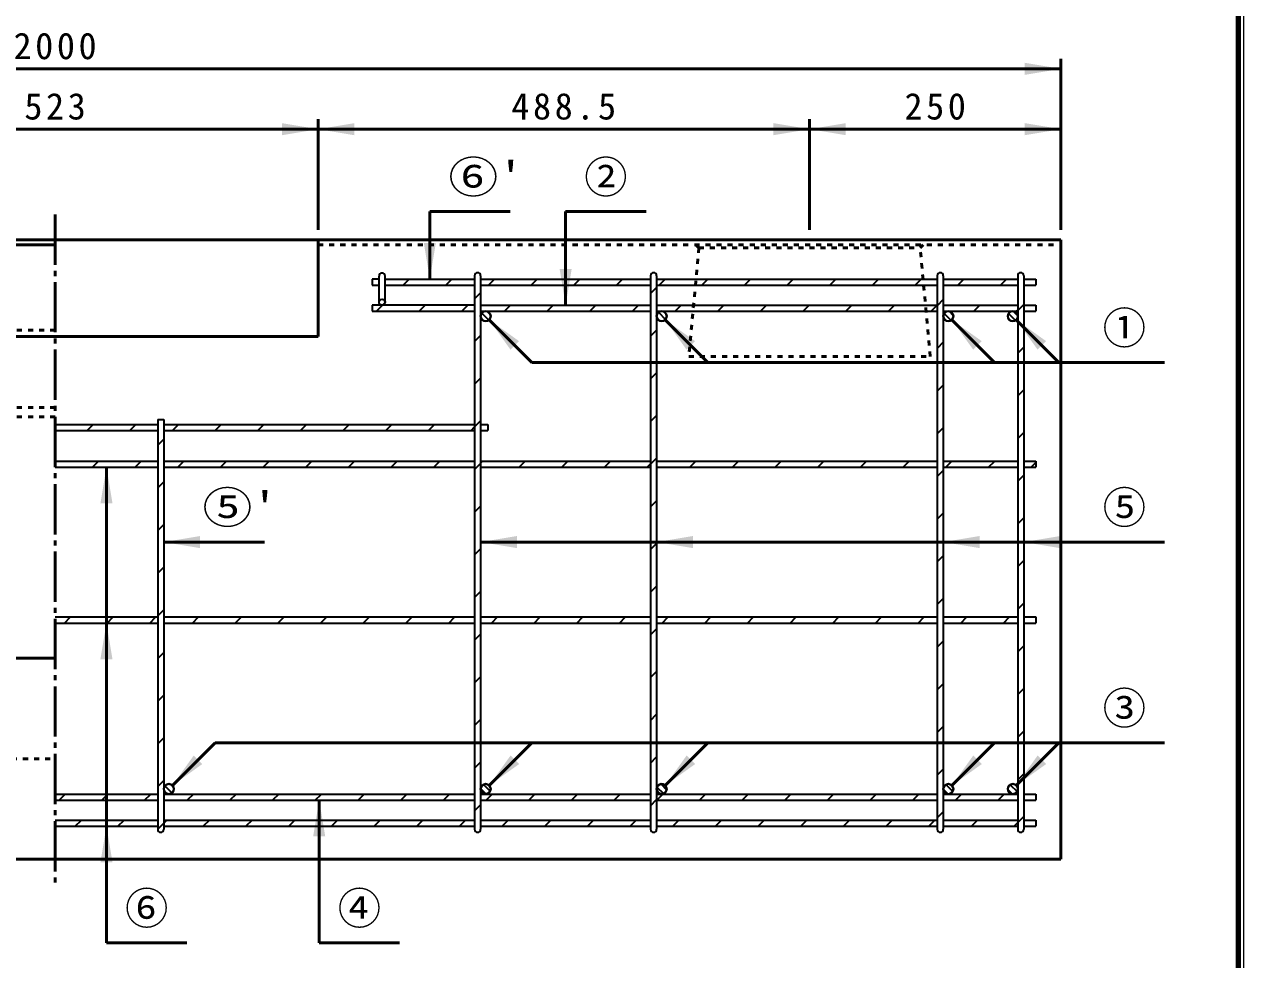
# Model space of a CAD drawing. Units: millimetres, scale not verified. Extents: x 100 to 4105, y 100 to 2870.
# Drawn here: x 2893 to 4105, y 838 to 1767 of the extents above; entities that cross this region are included whole.
import ezdxf
from ezdxf.enums import TextEntityAlignment as Align

# ---------------------------------------------------------------- set-up
doc = ezdxf.new("R2010")
doc.units = ezdxf.units.MM
doc.header["$LTSCALE"] = 5
doc.linetypes.add('USER1', pattern=[2.2, 1, -1.2])
doc.linetypes.add('USER2', pattern=[13.4, 10, -1.2, 1, -1.2])
doc.layers.add('V-nasSTD', color=7, linetype='Continuous', lineweight=50)
doc.styles.add('ＭＳ ゴシック', font='')
doc.styles.get('ＭＳ ゴシック').set_extended_font_data('MS Gothic')

msp = doc.modelspace()

# ---------------------------------------------------------------- hatches: boundary and pattern name
at = {"layer": 'V-nasSTD'}
for points in [[(3887.432, 1717.283), (3923.432, 1723.283), (3887.432, 1729.283)], [(3148.932, 1657.283), (3184.932, 1663.283), (3148.932, 1669.283)], [(3220.932, 1669.283), (3184.932, 1663.283), (3220.932, 1657.283)], [(3637.432, 1657.283), (3673.432, 1663.283), (3637.432, 1669.283)], [(3709.432, 1669.283), (3673.432, 1663.283), (3709.432, 1657.283)], [(3887.432, 1657.283), (3923.432, 1663.283), (3887.432, 1669.283)], [(3301.932, 1550.236), (3295.932, 1514.236), (3289.932, 1550.236)], [(3436.932, 1524.236), (3430.932, 1488.236), (3424.932, 1524.236)], [(3376.181, 1444.002), (3354.968, 1473.7), (3384.666, 1452.487)], [(3551.181, 1444.002), (3529.968, 1473.7), (3559.666, 1452.487)], [(3836.181, 1444.002), (3814.968, 1473.7), (3844.666, 1452.487)], [(3900.181, 1444.002), (3878.968, 1473.7), (3908.666, 1452.487)], [(2980.432, 1291.236), (2974.432, 1327.236), (2968.432, 1291.236)], [(3067.432, 1258.736), (3031.432, 1252.736), (3067.432, 1246.736)], [(3382.432, 1258.736), (3346.432, 1252.736), (3382.432, 1246.736)], [(3557.432, 1258.736), (3521.432, 1252.736), (3557.432, 1246.736)], [(3842.432, 1258.736), (3806.432, 1252.736), (3842.432, 1246.736)], [(3922.432, 1258.736), (3886.432, 1252.736), (3922.432, 1246.736)], [(2980.432, 1136.236), (2974.432, 1172.236), (2968.432, 1136.236)], [(3061.181, 1040.47), (3039.968, 1010.771), (3069.666, 1031.985)], [(3376.181, 1040.47), (3354.968, 1010.771), (3384.666, 1031.985)], [(3551.181, 1040.47), (3529.968, 1010.771), (3559.666, 1031.985)], [(3836.181, 1040.47), (3814.968, 1010.771), (3844.666, 1031.985)], [(3900.181, 1040.47), (3878.968, 1010.771), (3908.666, 1031.985)], [(3191.932, 960.236), (3185.932, 996.236), (3179.932, 960.236)], [(2980.432, 934.236), (2974.432, 970.236), (2968.432, 934.236)]]:
    msp.add_hatch(color=256, dxfattribs=at).paths.add_polyline_path(points)

# ---------------------------------------------------------------- linework, layer by layer
at = {"layer": 'V-nasSTD', "lineweight": 100}
msp.add_line((4100, 105), (4100, 2865), dxfattribs=at)
at = {"layer": 'V-nasSTD'}
for p, q in [((1923.432, 1723.283), (3923.432, 1723.283)), ((3923.432, 1563.283), (3923.432, 1733.283)), ((3184.932, 1563.283), (3184.932, 1673.283)), ((3673.432, 1563.283), (3673.432, 1673.283)), ((2661.932, 1663.283), (3184.932, 1663.283)), ((3184.932, 1663.283), (3673.432, 1663.283)), ((3673.432, 1663.283), (3923.432, 1663.283)), ((3295.932, 1581.283), (3375.932, 1581.283)), ((3295.932, 1581.283), (3295.932, 1514.236)), ((3430.932, 1581.283), (3510.932, 1581.283)), ((3430.932, 1581.283), (3430.932, 1488.236)), ((2661.932, 1553.283), (3184.932, 1553.283)), ((3184.932, 1553.283), (3184.932, 1457.283)), ((3184.932, 1553.283), (3923.432, 1553.283)), ((3923.432, 1553.283), (3923.432, 937.283)), ((2661.932, 1548.283), (2923.432, 1548.283)), ((3397.394, 1431.274), (3354.968, 1473.7)), ((3572.394, 1431.274), (3529.968, 1473.7)), ((3857.394, 1431.274), (3814.968, 1473.7)), ((3921.394, 1431.274), (3878.968, 1473.7)), ((3184.932, 1457.283), (2661.932, 1457.283)), ((4026.432, 1431.274), (3397.394, 1431.274)), ((2974.432, 854.236), (2974.432, 1327.236)), ((3031.432, 1252.736), (3131.432, 1252.736)), ((4026.432, 1252.736), (3346.432, 1252.736)), ((2043.432, 1137.283), (2923.432, 1137.283)), ((3082.394, 1053.198), (3039.968, 1010.771)), ((4026.432, 1053.198), (3082.394, 1053.198)), ((3397.394, 1053.198), (3354.968, 1010.771)), ((3572.394, 1053.198), (3529.968, 1010.771)), ((3857.394, 1053.198), (3814.968, 1010.771)), ((3921.394, 1053.198), (3878.968, 1010.771)), ((3185.932, 854.236), (3185.932, 996.236)), ((1923.432, 937.283), (3923.432, 937.283)), ((2974.432, 854.236), (3054.432, 854.236)), ((3185.932, 854.236), (3265.932, 854.236))]:
    msp.add_line(p, q, dxfattribs=at)
at = {"layer": 'V-nasSTD', "linetype": 'USER2'}
msp.add_line((2923.432, 1578.283), (2923.432, 912.283), dxfattribs=at)
at = {"layer": 'V-nasSTD', "linetype": 'USER1'}
for p, q in [((3184.932, 1548.283), (3923.432, 1548.283)), ((3563.432, 1545.283), (3553.432, 1437.283)), ((3563.432, 1545.283), (3560.432, 1548.283)), ((3563.432, 1545.283), (3783.432, 1545.283)), ((3783.432, 1545.283), (3786.432, 1548.283)), ((3793.432, 1437.283), (3783.432, 1545.283)), ((2923.432, 1463.283), (2667.932, 1463.283)), ((3553.432, 1437.283), (3793.432, 1437.283)), ((2923.432, 1386.564), (2675.119, 1386.564)), ((2923.432, 1377.283), (1923.432, 1377.283)), ((1923.432, 1037.283), (2923.432, 1037.283))]:
    msp.add_line(p, q, dxfattribs=at)
at = {"layer": 'V-nasSTD', "lineweight": 35}
for p, q in [((3245.432, 1491.236), (3245.432, 1517.19)), ((3251.432, 1491.236), (3251.432, 1517.19)), ((3340.432, 1517.588), (3340.432, 967.188)), ((3346.432, 1517.588), (3346.432, 967.188)), ((3515.432, 1517.588), (3515.432, 967.188)), ((3521.432, 1517.588), (3521.432, 967.188)), ((3800.432, 1517.588), (3800.432, 967.188)), ((3806.432, 1517.588), (3806.432, 967.188)), ((3880.432, 1517.588), (3880.432, 967.188)), ((3886.432, 1517.588), (3886.432, 967.188)), ((3238.432, 1514.236), (3238.432, 1508.236)), ((3245.432, 1514.236), (3238.432, 1514.236)), ((3238.432, 1508.236), (3245.432, 1508.236)), ((3251.432, 1514.236), (3340.432, 1514.236)), ((3251.432, 1508.236), (3340.432, 1508.236)), ((3269.318, 1508.236), (3275.318, 1514.236)), ((3311.744, 1508.236), (3317.744, 1514.236)), ((3346.432, 1514.236), (3515.432, 1514.236)), ((3346.432, 1508.236), (3515.432, 1508.236)), ((3354.17, 1508.236), (3360.17, 1514.236)), ((3396.597, 1508.236), (3402.597, 1514.236)), ((3439.023, 1508.236), (3445.023, 1514.236)), ((3481.45, 1508.236), (3487.45, 1514.236)), ((3521.432, 1505.746), (3515.432, 1499.746)), ((3521.432, 1514.236), (3800.432, 1514.236)), ((3521.432, 1508.236), (3800.432, 1508.236)), ((3529.876, 1514.236), (3523.876, 1508.236)), ((3572.302, 1514.236), (3566.302, 1508.236)), ((3614.729, 1514.236), (3608.729, 1508.236)), ((3657.155, 1514.236), (3651.155, 1508.236)), ((3693.582, 1508.236), (3699.582, 1514.236)), ((3736.008, 1508.236), (3742.008, 1514.236)), ((3778.434, 1508.236), (3784.434, 1514.236)), ((3806.432, 1514.236), (3880.432, 1514.236)), ((3806.432, 1508.236), (3880.432, 1508.236)), ((3820.861, 1508.236), (3826.861, 1514.236)), ((3863.287, 1508.236), (3869.287, 1514.236)), ((3886.432, 1514.236), (3898.432, 1514.236)), ((3886.432, 1508.236), (3898.432, 1508.236)), ((3898.432, 1514.236), (3898.432, 1508.236)), ((3346.432, 1500.452), (3340.432, 1494.452)), ((3806.432, 1493.762), (3800.432, 1487.762)), ((3340.432, 1488.236), (3238.432, 1488.236)), ((3238.432, 1488.236), (3238.432, 1482.236)), ((3238.432, 1482.236), (3340.432, 1482.236)), ((3248.818, 1488.236), (3242.818, 1482.236)), ((3251.403, 1490.822), (3248.846, 1488.265)), ((3285.244, 1482.236), (3291.244, 1488.236)), ((3327.67, 1482.236), (3333.67, 1488.236)), ((3346.432, 1488.236), (3515.432, 1488.236)), ((3346.432, 1482.236), (3515.432, 1482.236)), ((3347.48, 1480.299), (3354.495, 1473.284)), ((3352.808, 1482.043), (3356.239, 1478.612)), ((3370.097, 1482.236), (3376.097, 1488.236)), ((3412.523, 1482.236), (3418.523, 1488.236)), ((3454.95, 1482.236), (3460.95, 1488.236)), ((3497.376, 1482.236), (3503.376, 1488.236)), ((3521.432, 1488.236), (3800.432, 1488.236)), ((3521.432, 1482.236), (3800.432, 1482.236)), ((3523.369, 1481.187), (3530.384, 1474.172)), ((3539.802, 1482.236), (3545.802, 1488.236)), ((3588.229, 1488.236), (3582.229, 1482.236)), ((3630.655, 1488.236), (3624.655, 1482.236)), ((3667.082, 1482.236), (3673.082, 1488.236)), ((3709.508, 1482.236), (3715.508, 1488.236)), ((3751.934, 1482.236), (3757.934, 1488.236)), ((3794.361, 1482.236), (3800.361, 1488.236)), ((3806.432, 1488.236), (3880.432, 1488.236)), ((3806.432, 1482.236), (3880.432, 1482.236)), ((3807.319, 1480.079), (3814.276, 1473.123)), ((3812.312, 1482.158), (3816.354, 1478.116)), ((3836.787, 1482.236), (3842.787, 1488.236)), ((3871.177, 1479.862), (3878.058, 1472.981)), ((3875.895, 1482.214), (3880.411, 1477.699)), ((3879.214, 1482.236), (3880.432, 1483.454)), ((3886.432, 1488.909), (3880.432, 1482.909)), ((3886.432, 1488.236), (3898.432, 1488.236)), ((3886.432, 1482.236), (3898.432, 1482.236)), ((3898.432, 1488.236), (3898.432, 1482.236)), ((3521.625, 1475.86), (3525.056, 1472.429)), ((3346.432, 1458.026), (3340.432, 1452.026)), ((3521.432, 1463.32), (3515.432, 1457.32)), ((3806.432, 1451.335), (3800.432, 1445.335)), ((3886.432, 1446.482), (3880.432, 1440.482)), ((3521.432, 1420.894), (3515.432, 1414.894)), ((3346.432, 1415.599), (3340.432, 1409.599)), ((3806.432, 1408.909), (3800.432, 1402.909)), ((3886.432, 1404.056), (3880.432, 1398.056)), ((3025.432, 1374.69), (3025.432, 967.188)), ((3025.432, 1374.69), (3031.432, 1374.69)), ((3031.432, 1374.69), (3031.432, 967.188)), ((3346.432, 1373.173), (3340.432, 1367.173)), ((3521.432, 1378.467), (3515.432, 1372.467)), ((2923.432, 1369.69), (3025.432, 1369.69)), ((2923.432, 1363.69), (3025.432, 1363.69)), ((2955.112, 1363.69), (2961.112, 1369.69)), ((2997.538, 1363.69), (3003.538, 1369.69)), ((3031.432, 1369.69), (3340.432, 1369.69)), ((3031.432, 1363.69), (3340.432, 1363.69)), ((3045.965, 1369.69), (3039.965, 1363.69)), ((3082.391, 1363.69), (3088.391, 1369.69)), ((3124.818, 1363.69), (3130.818, 1369.69)), ((3167.244, 1363.69), (3173.244, 1369.69)), ((3209.67, 1363.69), (3215.67, 1369.69)), ((3252.097, 1363.69), (3258.097, 1369.69)), ((3294.523, 1363.69), (3300.523, 1369.69)), ((3336.95, 1363.69), (3340.432, 1367.173)), ((3346.432, 1369.69), (3353.432, 1369.69)), ((3346.432, 1363.69), (3353.432, 1363.69)), ((3353.432, 1369.69), (3353.432, 1363.69)), ((3806.432, 1366.482), (3800.432, 1360.482)), ((3886.432, 1361.629), (3880.432, 1355.629)), ((3031.432, 1355.158), (3025.432, 1349.158)), ((3521.432, 1336.041), (3515.432, 1330.041)), ((2923.432, 1333.236), (3025.432, 1333.236)), ((2923.432, 1332.556), (2924.112, 1333.236)), ((2923.432, 1327.236), (3025.432, 1327.236)), ((2960.538, 1327.236), (2966.538, 1333.236)), ((3002.965, 1327.236), (3008.965, 1333.236)), ((3031.432, 1333.236), (3340.432, 1333.236)), ((3031.432, 1327.236), (3340.432, 1327.236)), ((3045.391, 1327.236), (3051.391, 1333.236)), ((3087.818, 1327.236), (3093.818, 1333.236)), ((3130.244, 1327.236), (3136.244, 1333.236)), ((3172.67, 1327.236), (3178.67, 1333.236)), ((3215.097, 1327.236), (3221.097, 1333.236)), ((3257.523, 1327.236), (3263.523, 1333.236)), ((3299.95, 1327.236), (3305.95, 1333.236)), ((3346.432, 1330.746), (3340.432, 1324.746)), ((3346.432, 1333.236), (3515.432, 1333.236)), ((3348.376, 1333.236), (3346.432, 1331.292)), ((3346.432, 1327.236), (3515.432, 1327.236)), ((3384.802, 1327.236), (3390.802, 1333.236)), ((3427.229, 1327.236), (3433.229, 1333.236)), ((3469.655, 1327.236), (3475.655, 1333.236)), ((3512.082, 1327.236), (3515.432, 1330.586)), ((3521.432, 1333.236), (3800.432, 1333.236)), ((3521.432, 1327.236), (3800.432, 1327.236)), ((3560.508, 1333.236), (3554.508, 1327.236)), ((3596.934, 1327.236), (3602.934, 1333.236)), ((3639.361, 1327.236), (3645.361, 1333.236)), ((3681.787, 1327.236), (3687.787, 1333.236)), ((3724.214, 1327.236), (3730.214, 1333.236)), ((3766.64, 1327.236), (3772.64, 1333.236)), ((3806.432, 1324.056), (3800.432, 1318.056)), ((3806.432, 1333.236), (3880.432, 1333.236)), ((3806.432, 1327.236), (3880.432, 1327.236)), ((3809.066, 1327.236), (3815.066, 1333.236)), ((3851.493, 1327.236), (3857.493, 1333.236)), ((3886.432, 1333.236), (3898.432, 1333.236)), ((3886.432, 1327.236), (3898.432, 1327.236)), ((3893.919, 1327.236), (3898.432, 1331.749)), ((3898.432, 1333.236), (3898.432, 1327.236)), ((3031.432, 1312.731), (3025.432, 1306.731)), ((3886.432, 1319.203), (3880.432, 1313.203)), ((3346.432, 1288.32), (3340.432, 1282.32)), ((3521.432, 1293.614), (3515.432, 1287.614)), ((3806.432, 1281.629), (3800.432, 1275.629)), ((3886.432, 1276.777), (3880.432, 1270.777)), ((3031.432, 1270.305), (3025.432, 1264.305)), ((3521.432, 1251.188), (3515.432, 1245.188)), ((3346.432, 1245.894), (3340.432, 1239.894)), ((3806.432, 1239.203), (3800.432, 1233.203)), ((3031.432, 1227.878), (3025.432, 1221.878)), ((3886.432, 1234.35), (3880.432, 1228.35)), ((3346.432, 1203.467), (3340.432, 1197.467)), ((3521.432, 1208.762), (3515.432, 1202.762)), ((3806.432, 1196.777), (3800.432, 1190.777)), ((3886.432, 1191.924), (3880.432, 1185.924)), ((2923.432, 1178.236), (3025.432, 1178.236)), ((2932.818, 1172.236), (2938.818, 1178.236)), ((2975.244, 1172.236), (2981.244, 1178.236)), ((3017.67, 1172.236), (3023.67, 1178.236)), ((3031.432, 1185.452), (3025.432, 1179.452)), ((3031.432, 1178.236), (3340.432, 1178.236)), ((3060.097, 1172.236), (3066.097, 1178.236)), ((3102.523, 1172.236), (3108.523, 1178.236)), ((3144.95, 1172.236), (3150.95, 1178.236)), ((3187.376, 1172.236), (3193.376, 1178.236)), ((3229.802, 1172.236), (3235.802, 1178.236)), ((3272.229, 1172.236), (3278.229, 1178.236)), ((3314.655, 1172.236), (3320.655, 1178.236)), ((3346.432, 1178.236), (3515.432, 1178.236)), ((3363.082, 1178.236), (3357.082, 1172.236)), ((3399.508, 1172.236), (3405.508, 1178.236)), ((3441.934, 1172.236), (3447.934, 1178.236)), ((3484.361, 1172.236), (3490.361, 1178.236)), ((3521.432, 1178.236), (3800.432, 1178.236)), ((3526.787, 1172.236), (3532.787, 1178.236)), ((3569.214, 1172.236), (3575.214, 1178.236)), ((3611.64, 1172.236), (3617.64, 1178.236)), ((3654.066, 1172.236), (3660.066, 1178.236)), ((3696.493, 1172.236), (3702.493, 1178.236)), ((3738.919, 1172.236), (3744.919, 1178.236)), ((3781.346, 1172.236), (3787.346, 1178.236)), ((3806.432, 1178.236), (3880.432, 1178.236)), ((3823.772, 1172.236), (3829.772, 1178.236)), ((3866.198, 1172.236), (3872.198, 1178.236)), ((3886.432, 1178.236), (3898.432, 1178.236)), ((3898.432, 1178.236), (3898.432, 1172.236)), ((2923.432, 1172.236), (3025.432, 1172.236)), ((3031.432, 1172.236), (3340.432, 1172.236)), ((3346.432, 1172.236), (3515.432, 1172.236)), ((3521.432, 1166.335), (3515.432, 1160.335)), ((3521.432, 1172.236), (3800.432, 1172.236)), ((3806.432, 1172.236), (3880.432, 1172.236)), ((3886.432, 1172.236), (3898.432, 1172.236)), ((3346.432, 1161.041), (3340.432, 1155.041)), ((3806.432, 1154.35), (3800.432, 1148.35)), ((3031.432, 1143.026), (3025.432, 1137.026)), ((3886.432, 1149.497), (3880.432, 1143.497)), ((3346.432, 1118.614), (3340.432, 1112.614)), ((3521.432, 1123.909), (3515.432, 1117.909)), ((3806.432, 1111.924), (3800.432, 1105.924)), ((3886.432, 1107.071), (3880.432, 1101.071)), ((3031.432, 1100.599), (3025.432, 1094.599)), ((3515.432, 1075.482), (3521.432, 1081.482)), ((3346.432, 1076.188), (3340.432, 1070.188)), ((3806.432, 1069.497), (3800.432, 1063.497)), ((3031.432, 1058.173), (3025.432, 1052.173)), ((3886.432, 1064.645), (3880.432, 1058.645)), ((3346.432, 1033.762), (3340.432, 1027.762)), ((3515.432, 1033.056), (3521.432, 1039.056)), ((3806.432, 1027.071), (3800.432, 1021.071)), ((3886.432, 1022.218), (3880.432, 1016.218)), ((3031.432, 1015.746), (3025.432, 1009.746)), ((3032.53, 1010.361), (3039.558, 1003.333)), ((3037.968, 1011.994), (3041.19, 1008.772)), ((3346.444, 1007.574), (3351.771, 1002.247)), ((3349.321, 1011.768), (3355.965, 1005.125)), ((3521.765, 1009.03), (3528.226, 1002.569)), ((3525.686, 1012.18), (3531.376, 1006.49)), ((3806.432, 1007.205), (3811.402, 1002.236)), ((3809.067, 1011.641), (3815.838, 1004.871)), ((3870.449, 1006.828), (3875.025, 1002.252)), ((3872.838, 1011.51), (3879.706, 1004.642)), ((2923.432, 1002.236), (3025.432, 1002.236)), ((2923.432, 996.236), (3025.432, 996.236)), ((2927.529, 996.236), (2933.529, 1002.236)), ((2969.955, 996.236), (2975.955, 1002.236)), ((3012.382, 996.236), (3018.382, 1002.236)), ((3031.432, 1002.236), (3340.432, 1002.236)), ((3031.432, 996.236), (3340.432, 996.236)), ((3060.808, 1002.236), (3054.808, 996.236)), ((3103.235, 1002.236), (3097.235, 996.236)), ((3145.661, 1002.236), (3139.661, 996.236)), ((3182.087, 996.236), (3188.087, 1002.236)), ((3224.514, 996.236), (3230.514, 1002.236)), ((3266.94, 996.236), (3272.94, 1002.236)), ((3309.367, 996.236), (3315.367, 1002.236)), ((3346.432, 1002.236), (3515.432, 1002.236)), ((3346.432, 996.236), (3515.432, 996.236)), ((3351.793, 996.236), (3357.793, 1002.236)), ((3394.219, 996.236), (3400.219, 1002.236)), ((3436.646, 996.236), (3442.646, 1002.236)), ((3479.072, 996.236), (3485.072, 1002.236)), ((3515.432, 990.629), (3521.432, 996.629)), ((3521.432, 1002.236), (3800.432, 1002.236)), ((3521.432, 996.236), (3800.432, 996.236)), ((3521.499, 996.236), (3527.499, 1002.236)), ((3563.925, 996.236), (3569.925, 1002.236)), ((3606.351, 996.236), (3612.351, 1002.236)), ((3648.778, 996.236), (3654.778, 1002.236)), ((3691.204, 996.236), (3697.204, 1002.236)), ((3733.631, 996.236), (3739.631, 1002.236)), ((3776.057, 996.236), (3782.057, 1002.236)), ((3806.432, 1002.236), (3880.432, 1002.236)), ((3806.432, 996.236), (3880.432, 996.236)), ((3818.484, 996.236), (3824.484, 1002.236)), ((3860.91, 996.236), (3866.91, 1002.236)), ((3886.432, 1002.236), (3898.432, 1002.236)), ((3886.432, 996.236), (3898.432, 996.236)), ((3898.432, 1002.236), (3898.432, 996.236)), ((3340.432, 985.335), (3346.432, 991.335)), ((3806.432, 984.645), (3800.432, 978.645)), ((2923.432, 976.236), (3025.432, 976.236)), ((2923.432, 970.236), (3025.432, 970.236)), ((2943.45, 970.236), (2949.45, 976.236)), ((2985.876, 970.236), (2991.876, 976.236)), ((3031.432, 973.32), (3025.432, 967.32)), ((3031.432, 976.236), (3340.432, 976.236)), ((3034.302, 976.236), (3031.432, 973.365)), ((3031.432, 970.236), (3340.432, 970.236)), ((3076.729, 976.236), (3070.729, 970.236)), ((3119.155, 976.236), (3113.155, 970.236)), ((3155.582, 970.236), (3161.582, 976.236)), ((3198.008, 970.236), (3204.008, 976.236)), ((3240.434, 970.236), (3246.434, 976.236)), ((3282.861, 970.236), (3288.861, 976.236)), ((3325.287, 970.236), (3331.287, 976.236)), ((3346.432, 976.236), (3515.432, 976.236)), ((3346.432, 970.236), (3515.432, 970.236)), ((3367.714, 970.236), (3373.714, 976.236)), ((3410.14, 970.236), (3416.14, 976.236)), ((3452.566, 970.236), (3458.566, 976.236)), ((3494.993, 970.236), (3500.993, 976.236)), ((3521.432, 976.236), (3800.432, 976.236)), ((3521.432, 970.236), (3800.432, 970.236)), ((3537.419, 970.236), (3543.419, 976.236)), ((3579.846, 970.236), (3585.846, 976.236)), ((3622.272, 970.236), (3628.272, 976.236)), ((3664.698, 970.236), (3670.698, 976.236)), ((3707.125, 970.236), (3713.125, 976.236)), ((3749.551, 970.236), (3755.551, 976.236)), ((3791.978, 970.236), (3797.978, 976.236)), ((3806.432, 976.236), (3880.432, 976.236)), ((3806.432, 970.236), (3880.432, 970.236)), ((3834.404, 970.236), (3840.404, 976.236)), ((3876.831, 970.236), (3880.432, 973.837)), ((3886.432, 979.792), (3880.432, 973.792)), ((3886.432, 976.236), (3898.432, 976.236)), ((3886.432, 970.236), (3898.432, 970.236)), ((3898.432, 976.236), (3898.432, 970.236))]:
    msp.add_line(p, q, dxfattribs=at)
at = {"layer": 'V-nasSTD', "lineweight": 13}
msp.add_lwpolyline([(100, 100), (100, 2870), (4105, 2870), (4105, 100)], close=True, dxfattribs=at)
at = {"layer": 'V-nasSTD', "lineweight": 35}
for centre, radius in [((3248.432, 1491.236), 3), ((3351.432, 1477.236), 5), ((3526.432, 1477.236), 5), ((3811.432, 1477.236), 5), ((3875.432, 1477.236), 5), ((3036.432, 1007.236), 5), ((3351.432, 1007.236), 5), ((3526.432, 1007.236), 5), ((3811.432, 1007.236), 5), ((3875.432, 1007.236), 5)]:
    msp.add_circle(centre, radius, dxfattribs=at)
for centre, radius, start, end in [((3248.432, 1517.19), 3, 0, 180), ((3343.432, 1517.588), 3, 0, 180), ((3518.432, 1517.588), 3, 0, 180), ((3803.432, 1517.588), 3, 0, 180), ((3883.432, 1517.588), 3, 0, 180), ((3351.432, 1477.236), 5, 90, 180), ((3351.432, 1477.236), 5, 180, 90), ((3526.432, 1477.236), 5, 180, 90), ((3526.432, 1477.236), 5, 90, 180), ((3811.432, 1477.236), 5, 90, 180), ((3811.432, 1477.236), 5, 180, 90), ((3875.432, 1477.236), 5, 90, 0), ((3875.432, 1477.236), 5, 0, 90), ((3036.432, 1007.236), 5, 270, 180), ((3036.432, 1007.236), 5, 180, 270), ((3351.432, 1007.236), 5, 270, 180), ((3351.432, 1007.236), 5, 180, 270), ((3526.432, 1007.236), 5, 282.04146, 180), ((3526.432, 1007.236), 5, 180, 270), ((3811.432, 1007.236), 5, 270, 180), ((3811.432, 1007.236), 5, 180, 270), ((3875.432, 1007.236), 5, 0, 270), ((3875.432, 1007.236), 5, 270, 0), ((3526.432, 1007.236), 5, 270, 282.04146), ((3028.432, 967.19), 3, 180, 0), ((3343.432, 967.19), 3, 180, 0), ((3518.432, 967.19), 3, 180, 0), ((3803.432, 967.19), 3, 180, 0), ((3883.432, 967.19), 3, 180, 0)]:
    msp.add_arc(centre, radius, start, end, dxfattribs=at)

# ---------------------------------------------------------------- texts
at = {"layer": 'V-nasSTD', "style": 'ＭＳ ゴシック', "width": 1.15}
for s, p in [("⑥'", (3314.332, 1631.483)), ("⑤'", (3069.832, 1302.936))]:
    msp.add_text(s, height=31.67, dxfattribs=at).set_placement(p, align=Align.TOP_LEFT)
at = {"layer": 'V-nasSTD', "style": 'ＭＳ ゴシック'}
for s, p in [('②', (3449.332, 1631.483)), ('①', (3964.832, 1481.474)), ('⑤', (3964.832, 1302.936)), ('③', (3964.832, 1103.398)), ('⑥', (2992.832, 904.436)), ('④', (3204.332, 904.436))]:
    msp.add_text(s, height=31.67, dxfattribs=at).set_placement(p, align=Align.TOP_LEFT)
at = {"layer": 'V-nasSTD', "char_height": 26.39, "attachment_point": 1, "style": 'ＭＳ ゴシック'}
for s, insert in [('\\T1.2;2000', (2882.032, 1759.283)), ('\\T1.2;523', (2892.832, 1699.283)), ('\\T1.2;488.5', (3376.982, 1699.283)), ('\\T1.2;250', (3767.832, 1699.283))]:
    msp.add_mtext(s, dxfattribs=dict(at, insert=insert))

doc.saveas('drawing.dxf')
